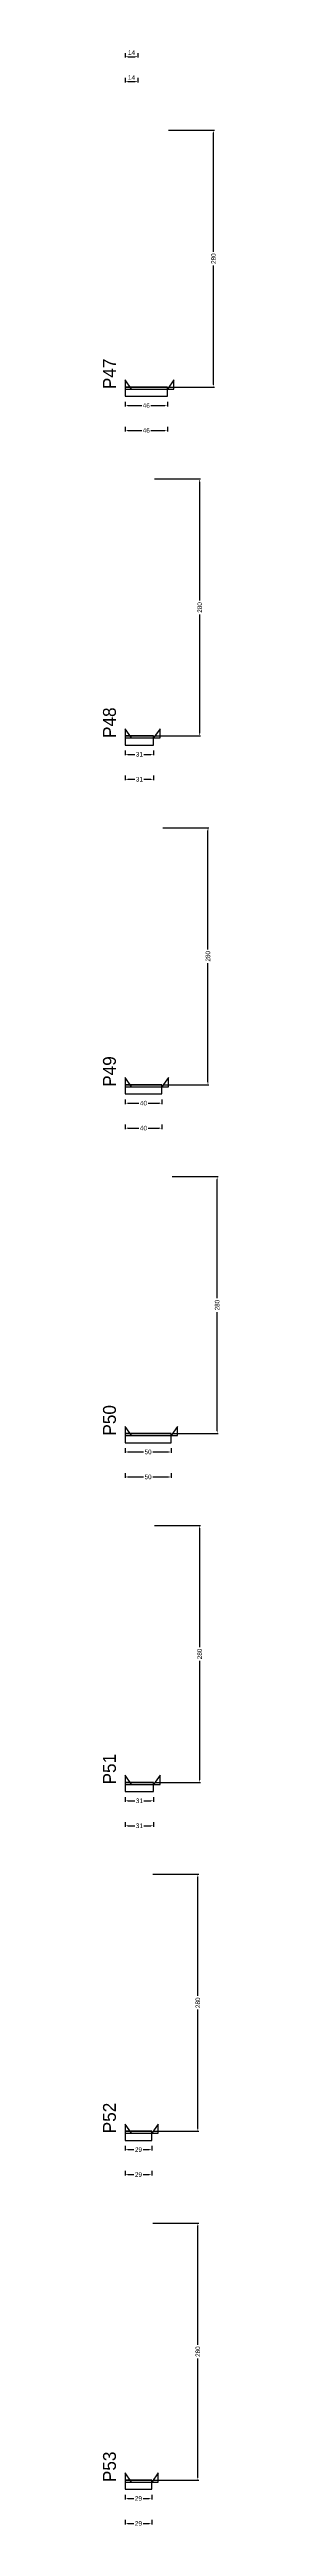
# Model space of a CAD drawing. Header units: centimetres. Extents: x -10500 to 4121, y -45226 to 295.
# Drawn here: x 3976 to 4103, y -5368 to -2670 of the extents above; entities that cross this region are included whole.
import ezdxf

# ---------------------------------------------------------------- set-up
doc = ezdxf.new("R2010")
doc.units = ezdxf.units.CM
for name, color, linetype in [('NOMENCLATURA', 7, 'Continuous'), ('SARR_2.2x10', 60, 'Continuous'), ('SARR_2.2x7', 40, 'Continuous')]:
    doc.layers.add(name, color=color, linetype=linetype)
doc.dimstyles.new('PAINEL-NOVA', dxfattribs={"dimtxt": 5, "dimasz": 3, "dimexe": 1, "dimexo": 1, "dimgap": 1, "dimtad": 1, "dimcen": 2.5, "dimazin": 3, "dimtfac": 1, "dimtmove": 0, "dimatfit": 3})

# ---------------------------------------------------------------- blocks, each defined once
blk = doc.blocks.new('_CLOSEDFILLED')
at = {"color": 0, "linetype": 'BYBLOCK'}
blk.add_solid([(-1, 0.16), (0, 0), (-1, -0.16)], dxfattribs=at)
blk = doc.blocks.new('*D203')
for p, q in [((4000, -2673.8), (4000, -2678.8)), ((4003, -2677.8), (4011, -2677.8)), ((4014, -2673.8), (4014, -2678.8))]:
    blk.add_line(p, q)
at = {"layer": 'Defpoints'}
for p in [(4000, -2672.8), (4000, -2677.8), (4014, -2672.8)]:
    blk.add_point(p, dxfattribs=at)
at = {"layer": 'SARR_2.2x10', "xscale": 3, "yscale": 3, "rotation": 180}
blk.add_blockref('_CLOSEDFILLED', (4000, -2677.8), dxfattribs=at)
at = {"layer": 'SARR_2.2x10', "xscale": 3, "yscale": 3}
blk.add_blockref('_CLOSEDFILLED', (4014, -2677.8), dxfattribs=at)
at = {"layer": 'SARR_2.2x10', "insert": (4007, -2673.3), "char_height": 5, "attachment_point": 5}
blk.add_mtext('14', dxfattribs=at)
blk = doc.blocks.new('*D208')
for p, q in [((4000, -2701), (4000, -2706)), ((4003, -2705), (4011, -2705)), ((4014, -2701), (4014, -2706))]:
    blk.add_line(p, q)
at = {"layer": 'Defpoints'}
for p in [(4000, -2700), (4000, -2705), (4014, -2700)]:
    blk.add_point(p, dxfattribs=at)
at = {"layer": 'SARR_2.2x10', "xscale": 3, "yscale": 3, "rotation": 180}
blk.add_blockref('_CLOSEDFILLED', (4000, -2705), dxfattribs=at)
at = {"layer": 'SARR_2.2x10', "xscale": 3, "yscale": 3}
blk.add_blockref('_CLOSEDFILLED', (4014, -2705), dxfattribs=at)
at = {"layer": 'SARR_2.2x10', "insert": (4007, -2700.5), "char_height": 5, "attachment_point": 5}
blk.add_mtext('14', dxfattribs=at)
blk = doc.blocks.new('*D229')
for p, q in [((4000, -3053.8), (4000, -3058.8)), ((4003, -3057.8), (4018, -3057.8)), ((4028, -3057.8), (4043, -3057.8)), ((4046, -3053.8), (4046, -3058.8))]:
    blk.add_line(p, q)
at = {"layer": 'Defpoints'}
for p in [(4000, -3052.8), (4000, -3057.8), (4046, -3052.8)]:
    blk.add_point(p, dxfattribs=at)
at = {"layer": 'SARR_2.2x10', "xscale": 3, "yscale": 3, "rotation": 180}
blk.add_blockref('_CLOSEDFILLED', (4000, -3057.8), dxfattribs=at)
at = {"layer": 'SARR_2.2x10', "xscale": 3, "yscale": 3}
blk.add_blockref('_CLOSEDFILLED', (4046, -3057.8), dxfattribs=at)
at = {"layer": 'SARR_2.2x10', "insert": (4023, -3057.8), "char_height": 5, "attachment_point": 5}
blk.add_mtext('46', dxfattribs=at)
blk = doc.blocks.new('*D230')
for p, q in [((4047, -2757.8), (4097, -2757.8)), ((4096, -2890.3), (4096, -2760.8)), ((4096, -3034.8), (4096, -2905.3)), ((4047, -3037.8), (4097, -3037.8))]:
    blk.add_line(p, q)
at = {"layer": 'Defpoints'}
for p in [(4046, -2757.8), (4046, -3037.8), (4096, -3037.8)]:
    blk.add_point(p, dxfattribs=at)
at = {"layer": 'SARR_2.2x10', "xscale": 3, "yscale": 3}
for p, rotation in [((4096, -2757.8), 90), ((4096, -3037.8), 270)]:
    blk.add_blockref('_CLOSEDFILLED', p, dxfattribs=dict(at, rotation=rotation))
at = {"layer": 'SARR_2.2x10', "insert": (4096, -2897.8), "char_height": 5, "attachment_point": 5, "rotation": 90}
blk.add_mtext('280', dxfattribs=at)
blk = doc.blocks.new('*D231')
for p, q in [((4047, -2757.8), (4097, -2757.8)), ((4096, -2890.3), (4096, -2760.8)), ((4096, -3034.8), (4096, -2905.3)), ((4047, -3037.8), (4097, -3037.8))]:
    blk.add_line(p, q)
at = {"layer": 'Defpoints'}
for p in [(4046, -2757.8), (4046, -3037.8), (4096, -3037.8)]:
    blk.add_point(p, dxfattribs=at)
at = {"layer": 'SARR_2.2x10', "xscale": 3, "yscale": 3}
for p, rotation in [((4096, -2757.8), 90), ((4096, -3037.8), 270)]:
    blk.add_blockref('_CLOSEDFILLED', p, dxfattribs=dict(at, rotation=rotation))
at = {"layer": 'SARR_2.2x10', "insert": (4096, -2897.8), "char_height": 5, "attachment_point": 5, "rotation": 90}
blk.add_mtext('280', dxfattribs=at)
blk = doc.blocks.new('*D232')
for p, q in [((4047, -2757.8), (4097, -2757.8)), ((4096, -2890.3), (4096, -2760.8)), ((4096, -3034.8), (4096, -2905.3)), ((4047, -3037.8), (4097, -3037.8))]:
    blk.add_line(p, q)
at = {"layer": 'Defpoints'}
for p in [(4046, -2757.8), (4046, -3037.8), (4096, -3037.8)]:
    blk.add_point(p, dxfattribs=at)
at = {"layer": 'SARR_2.2x10', "xscale": 3, "yscale": 3}
for p, rotation in [((4096, -2757.8), 90), ((4096, -3037.8), 270)]:
    blk.add_blockref('_CLOSEDFILLED', p, dxfattribs=dict(at, rotation=rotation))
at = {"layer": 'SARR_2.2x10', "insert": (4096, -2897.8), "char_height": 5, "attachment_point": 5, "rotation": 90}
blk.add_mtext('280', dxfattribs=at)
blk = doc.blocks.new('*D233')
for p, q in [((4047, -2757.8), (4097, -2757.8)), ((4096, -2890.3), (4096, -2760.8)), ((4096, -3034.8), (4096, -2905.3)), ((4047, -3037.8), (4097, -3037.8))]:
    blk.add_line(p, q)
at = {"layer": 'Defpoints'}
for p in [(4046, -2757.8), (4046, -3037.8), (4096, -3037.8)]:
    blk.add_point(p, dxfattribs=at)
at = {"layer": 'SARR_2.2x10', "xscale": 3, "yscale": 3}
for p, rotation in [((4096, -2757.8), 90), ((4096, -3037.8), 270)]:
    blk.add_blockref('_CLOSEDFILLED', p, dxfattribs=dict(at, rotation=rotation))
at = {"layer": 'SARR_2.2x10', "insert": (4096, -2897.8), "char_height": 5, "attachment_point": 5, "rotation": 90}
blk.add_mtext('280', dxfattribs=at)
blk = doc.blocks.new('*D234')
for p, q in [((4000, -3081), (4000, -3086)), ((4003, -3085), (4018, -3085)), ((4028, -3085), (4043, -3085)), ((4046, -3081), (4046, -3086))]:
    blk.add_line(p, q)
at = {"layer": 'Defpoints'}
for p in [(4000, -3080), (4000, -3085), (4046, -3080)]:
    blk.add_point(p, dxfattribs=at)
at = {"layer": 'SARR_2.2x10', "xscale": 3, "yscale": 3, "rotation": 180}
blk.add_blockref('_CLOSEDFILLED', (4000, -3085), dxfattribs=at)
at = {"layer": 'SARR_2.2x10', "xscale": 3, "yscale": 3}
blk.add_blockref('_CLOSEDFILLED', (4046, -3085), dxfattribs=at)
at = {"layer": 'SARR_2.2x10', "insert": (4023, -3085), "char_height": 5, "attachment_point": 5}
blk.add_mtext('46', dxfattribs=at)
blk = doc.blocks.new('GRA-E')
at = {"layer": 'SARR_2.2x7'}
blk.add_lwpolyline([(0, 0), (7, 0), (0, 10)], close=True, dxfattribs=at)
blk = doc.blocks.new('GRA-D')
at = {"layer": 'SARR_2.2x7'}
blk.add_lwpolyline([(0, 0), (7, 0), (7, 10)], close=True, dxfattribs=at)
blk = doc.blocks.new('*D255')
for p, q in [((4000, -3433.8), (4000, -3438.8)), ((4003, -3437.8), (4010.5, -3437.8)), ((4020.5, -3437.8), (4028, -3437.8)), ((4031, -3433.8), (4031, -3438.8))]:
    blk.add_line(p, q)
at = {"layer": 'Defpoints'}
for p in [(4000, -3432.8), (4000, -3437.8), (4031, -3432.8)]:
    blk.add_point(p, dxfattribs=at)
at = {"layer": 'SARR_2.2x10', "xscale": 3, "yscale": 3, "rotation": 180}
blk.add_blockref('_CLOSEDFILLED', (4000, -3437.8), dxfattribs=at)
at = {"layer": 'SARR_2.2x10', "xscale": 3, "yscale": 3}
blk.add_blockref('_CLOSEDFILLED', (4031, -3437.8), dxfattribs=at)
at = {"layer": 'SARR_2.2x10', "insert": (4015.5, -3437.8), "char_height": 5, "attachment_point": 5}
blk.add_mtext('31', dxfattribs=at)
blk = doc.blocks.new('*D256')
for p, q in [((4032, -3137.8), (4082, -3137.8)), ((4081, -3270.3), (4081, -3140.8)), ((4081, -3414.8), (4081, -3285.3)), ((4032, -3417.8), (4082, -3417.8))]:
    blk.add_line(p, q)
at = {"layer": 'Defpoints'}
for p in [(4031, -3137.8), (4031, -3417.8), (4081, -3417.8)]:
    blk.add_point(p, dxfattribs=at)
at = {"layer": 'SARR_2.2x10', "xscale": 3, "yscale": 3}
for p, rotation in [((4081, -3137.8), 90), ((4081, -3417.8), 270)]:
    blk.add_blockref('_CLOSEDFILLED', p, dxfattribs=dict(at, rotation=rotation))
at = {"layer": 'SARR_2.2x10', "insert": (4081, -3277.8), "char_height": 5, "attachment_point": 5, "rotation": 90}
blk.add_mtext('280', dxfattribs=at)
blk = doc.blocks.new('*D257')
for p, q in [((4032, -3137.8), (4082, -3137.8)), ((4081, -3270.3), (4081, -3140.8)), ((4081, -3414.8), (4081, -3285.3)), ((4032, -3417.8), (4082, -3417.8))]:
    blk.add_line(p, q)
at = {"layer": 'Defpoints'}
for p in [(4031, -3137.8), (4031, -3417.8), (4081, -3417.8)]:
    blk.add_point(p, dxfattribs=at)
at = {"layer": 'SARR_2.2x10', "xscale": 3, "yscale": 3}
for p, rotation in [((4081, -3137.8), 90), ((4081, -3417.8), 270)]:
    blk.add_blockref('_CLOSEDFILLED', p, dxfattribs=dict(at, rotation=rotation))
at = {"layer": 'SARR_2.2x10', "insert": (4081, -3277.8), "char_height": 5, "attachment_point": 5, "rotation": 90}
blk.add_mtext('280', dxfattribs=at)
blk = doc.blocks.new('*D258')
for p, q in [((4032, -3137.8), (4082, -3137.8)), ((4081, -3270.3), (4081, -3140.8)), ((4081, -3414.8), (4081, -3285.3)), ((4032, -3417.8), (4082, -3417.8))]:
    blk.add_line(p, q)
at = {"layer": 'Defpoints'}
for p in [(4031, -3137.8), (4031, -3417.8), (4081, -3417.8)]:
    blk.add_point(p, dxfattribs=at)
at = {"layer": 'SARR_2.2x10', "xscale": 3, "yscale": 3}
for p, rotation in [((4081, -3137.8), 90), ((4081, -3417.8), 270)]:
    blk.add_blockref('_CLOSEDFILLED', p, dxfattribs=dict(at, rotation=rotation))
at = {"layer": 'SARR_2.2x10', "insert": (4081, -3277.8), "char_height": 5, "attachment_point": 5, "rotation": 90}
blk.add_mtext('280', dxfattribs=at)
blk = doc.blocks.new('*D259')
for p, q in [((4032, -3137.8), (4082, -3137.8)), ((4081, -3270.3), (4081, -3140.8)), ((4081, -3414.8), (4081, -3285.3)), ((4032, -3417.8), (4082, -3417.8))]:
    blk.add_line(p, q)
at = {"layer": 'Defpoints'}
for p in [(4031, -3137.8), (4031, -3417.8), (4081, -3417.8)]:
    blk.add_point(p, dxfattribs=at)
at = {"layer": 'SARR_2.2x10', "xscale": 3, "yscale": 3}
for p, rotation in [((4081, -3137.8), 90), ((4081, -3417.8), 270)]:
    blk.add_blockref('_CLOSEDFILLED', p, dxfattribs=dict(at, rotation=rotation))
at = {"layer": 'SARR_2.2x10', "insert": (4081, -3277.8), "char_height": 5, "attachment_point": 5, "rotation": 90}
blk.add_mtext('280', dxfattribs=at)
blk = doc.blocks.new('*D260')
for p, q in [((4000, -3461), (4000, -3466)), ((4003, -3465), (4010.5, -3465)), ((4020.5, -3465), (4028, -3465)), ((4031, -3461), (4031, -3466))]:
    blk.add_line(p, q)
at = {"layer": 'Defpoints'}
for p in [(4000, -3460), (4000, -3465), (4031, -3460)]:
    blk.add_point(p, dxfattribs=at)
at = {"layer": 'SARR_2.2x10', "xscale": 3, "yscale": 3, "rotation": 180}
blk.add_blockref('_CLOSEDFILLED', (4000, -3465), dxfattribs=at)
at = {"layer": 'SARR_2.2x10', "xscale": 3, "yscale": 3}
blk.add_blockref('_CLOSEDFILLED', (4031, -3465), dxfattribs=at)
at = {"layer": 'SARR_2.2x10', "insert": (4015.5, -3465), "char_height": 5, "attachment_point": 5}
blk.add_mtext('31', dxfattribs=at)
blk = doc.blocks.new('*D281')
for p, q in [((4000, -3813.8), (4000, -3818.8)), ((4003, -3817.8), (4015, -3817.8)), ((4025, -3817.8), (4037, -3817.8)), ((4040, -3813.8), (4040, -3818.8))]:
    blk.add_line(p, q)
at = {"layer": 'Defpoints'}
for p in [(4000, -3812.8), (4000, -3817.8), (4040, -3812.8)]:
    blk.add_point(p, dxfattribs=at)
at = {"layer": 'SARR_2.2x10', "xscale": 3, "yscale": 3, "rotation": 180}
blk.add_blockref('_CLOSEDFILLED', (4000, -3817.8), dxfattribs=at)
at = {"layer": 'SARR_2.2x10', "xscale": 3, "yscale": 3}
blk.add_blockref('_CLOSEDFILLED', (4040, -3817.8), dxfattribs=at)
at = {"layer": 'SARR_2.2x10', "insert": (4020, -3817.8), "char_height": 5, "attachment_point": 5}
blk.add_mtext('40', dxfattribs=at)
blk = doc.blocks.new('*D282')
for p, q in [((4041, -3517.8), (4091, -3517.8)), ((4090, -3650.3), (4090, -3520.8)), ((4090, -3794.8), (4090, -3665.3)), ((4041, -3797.8), (4091, -3797.8))]:
    blk.add_line(p, q)
at = {"layer": 'Defpoints'}
for p in [(4040, -3517.8), (4040, -3797.8), (4090, -3797.8)]:
    blk.add_point(p, dxfattribs=at)
at = {"layer": 'SARR_2.2x10', "xscale": 3, "yscale": 3}
for p, rotation in [((4090, -3517.8), 90), ((4090, -3797.8), 270)]:
    blk.add_blockref('_CLOSEDFILLED', p, dxfattribs=dict(at, rotation=rotation))
at = {"layer": 'SARR_2.2x10', "insert": (4090, -3657.8), "char_height": 5, "attachment_point": 5, "rotation": 90}
blk.add_mtext('280', dxfattribs=at)
blk = doc.blocks.new('*D283')
for p, q in [((4041, -3517.8), (4091, -3517.8)), ((4090, -3650.3), (4090, -3520.8)), ((4090, -3794.8), (4090, -3665.3)), ((4041, -3797.8), (4091, -3797.8))]:
    blk.add_line(p, q)
at = {"layer": 'Defpoints'}
for p in [(4040, -3517.8), (4040, -3797.8), (4090, -3797.8)]:
    blk.add_point(p, dxfattribs=at)
at = {"layer": 'SARR_2.2x10', "xscale": 3, "yscale": 3}
for p, rotation in [((4090, -3517.8), 90), ((4090, -3797.8), 270)]:
    blk.add_blockref('_CLOSEDFILLED', p, dxfattribs=dict(at, rotation=rotation))
at = {"layer": 'SARR_2.2x10', "insert": (4090, -3657.8), "char_height": 5, "attachment_point": 5, "rotation": 90}
blk.add_mtext('280', dxfattribs=at)
blk = doc.blocks.new('*D284')
for p, q in [((4041, -3517.8), (4091, -3517.8)), ((4090, -3650.3), (4090, -3520.8)), ((4090, -3794.8), (4090, -3665.3)), ((4041, -3797.8), (4091, -3797.8))]:
    blk.add_line(p, q)
at = {"layer": 'Defpoints'}
for p in [(4040, -3517.8), (4040, -3797.8), (4090, -3797.8)]:
    blk.add_point(p, dxfattribs=at)
at = {"layer": 'SARR_2.2x10', "xscale": 3, "yscale": 3}
for p, rotation in [((4090, -3517.8), 90), ((4090, -3797.8), 270)]:
    blk.add_blockref('_CLOSEDFILLED', p, dxfattribs=dict(at, rotation=rotation))
at = {"layer": 'SARR_2.2x10', "insert": (4090, -3657.8), "char_height": 5, "attachment_point": 5, "rotation": 90}
blk.add_mtext('280', dxfattribs=at)
blk = doc.blocks.new('*D285')
for p, q in [((4041, -3517.8), (4091, -3517.8)), ((4090, -3650.3), (4090, -3520.8)), ((4090, -3794.8), (4090, -3665.3)), ((4041, -3797.8), (4091, -3797.8))]:
    blk.add_line(p, q)
at = {"layer": 'Defpoints'}
for p in [(4040, -3517.8), (4040, -3797.8), (4090, -3797.8)]:
    blk.add_point(p, dxfattribs=at)
at = {"layer": 'SARR_2.2x10', "xscale": 3, "yscale": 3}
for p, rotation in [((4090, -3517.8), 90), ((4090, -3797.8), 270)]:
    blk.add_blockref('_CLOSEDFILLED', p, dxfattribs=dict(at, rotation=rotation))
at = {"layer": 'SARR_2.2x10', "insert": (4090, -3657.8), "char_height": 5, "attachment_point": 5, "rotation": 90}
blk.add_mtext('280', dxfattribs=at)
blk = doc.blocks.new('*D286')
for p, q in [((4000, -3841), (4000, -3846)), ((4003, -3845), (4015, -3845)), ((4025, -3845), (4037, -3845)), ((4040, -3841), (4040, -3846))]:
    blk.add_line(p, q)
at = {"layer": 'Defpoints'}
for p in [(4000, -3840), (4000, -3845), (4040, -3840)]:
    blk.add_point(p, dxfattribs=at)
at = {"layer": 'SARR_2.2x10', "xscale": 3, "yscale": 3, "rotation": 180}
blk.add_blockref('_CLOSEDFILLED', (4000, -3845), dxfattribs=at)
at = {"layer": 'SARR_2.2x10', "xscale": 3, "yscale": 3}
blk.add_blockref('_CLOSEDFILLED', (4040, -3845), dxfattribs=at)
at = {"layer": 'SARR_2.2x10', "insert": (4020, -3845), "char_height": 5, "attachment_point": 5}
blk.add_mtext('40', dxfattribs=at)
blk = doc.blocks.new('*D307')
for p, q in [((4000, -4193.8), (4000, -4198.8)), ((4003, -4197.8), (4020, -4197.8)), ((4030, -4197.8), (4047, -4197.8)), ((4050, -4193.8), (4050, -4198.8))]:
    blk.add_line(p, q)
at = {"layer": 'Defpoints'}
for p in [(4000, -4192.8), (4000, -4197.8), (4050, -4192.8)]:
    blk.add_point(p, dxfattribs=at)
at = {"layer": 'SARR_2.2x10', "xscale": 3, "yscale": 3, "rotation": 180}
blk.add_blockref('_CLOSEDFILLED', (4000, -4197.8), dxfattribs=at)
at = {"layer": 'SARR_2.2x10', "xscale": 3, "yscale": 3}
blk.add_blockref('_CLOSEDFILLED', (4050, -4197.8), dxfattribs=at)
at = {"layer": 'SARR_2.2x10', "insert": (4025, -4197.8), "char_height": 5, "attachment_point": 5}
blk.add_mtext('50', dxfattribs=at)
blk = doc.blocks.new('*D308')
for p, q in [((4051, -3897.8), (4101, -3897.8)), ((4100, -4030.3), (4100, -3900.8)), ((4100, -4174.8), (4100, -4045.3)), ((4051, -4177.8), (4101, -4177.8))]:
    blk.add_line(p, q)
at = {"layer": 'Defpoints'}
for p in [(4050, -3897.8), (4050, -4177.8), (4100, -4177.8)]:
    blk.add_point(p, dxfattribs=at)
at = {"layer": 'SARR_2.2x10', "xscale": 3, "yscale": 3}
for p, rotation in [((4100, -3897.8), 90), ((4100, -4177.8), 270)]:
    blk.add_blockref('_CLOSEDFILLED', p, dxfattribs=dict(at, rotation=rotation))
at = {"layer": 'SARR_2.2x10', "insert": (4100, -4037.8), "char_height": 5, "attachment_point": 5, "rotation": 90}
blk.add_mtext('280', dxfattribs=at)
blk = doc.blocks.new('*D309')
for p, q in [((4051, -3897.8), (4101, -3897.8)), ((4100, -4030.3), (4100, -3900.8)), ((4100, -4174.8), (4100, -4045.3)), ((4051, -4177.8), (4101, -4177.8))]:
    blk.add_line(p, q)
at = {"layer": 'Defpoints'}
for p in [(4050, -3897.8), (4050, -4177.8), (4100, -4177.8)]:
    blk.add_point(p, dxfattribs=at)
at = {"layer": 'SARR_2.2x10', "xscale": 3, "yscale": 3}
for p, rotation in [((4100, -3897.8), 90), ((4100, -4177.8), 270)]:
    blk.add_blockref('_CLOSEDFILLED', p, dxfattribs=dict(at, rotation=rotation))
at = {"layer": 'SARR_2.2x10', "insert": (4100, -4037.8), "char_height": 5, "attachment_point": 5, "rotation": 90}
blk.add_mtext('280', dxfattribs=at)
blk = doc.blocks.new('*D310')
for p, q in [((4051, -3897.8), (4101, -3897.8)), ((4100, -4030.3), (4100, -3900.8)), ((4100, -4174.8), (4100, -4045.3)), ((4051, -4177.8), (4101, -4177.8))]:
    blk.add_line(p, q)
at = {"layer": 'Defpoints'}
for p in [(4050, -3897.8), (4050, -4177.8), (4100, -4177.8)]:
    blk.add_point(p, dxfattribs=at)
at = {"layer": 'SARR_2.2x10', "xscale": 3, "yscale": 3}
for p, rotation in [((4100, -3897.8), 90), ((4100, -4177.8), 270)]:
    blk.add_blockref('_CLOSEDFILLED', p, dxfattribs=dict(at, rotation=rotation))
at = {"layer": 'SARR_2.2x10', "insert": (4100, -4037.8), "char_height": 5, "attachment_point": 5, "rotation": 90}
blk.add_mtext('280', dxfattribs=at)
blk = doc.blocks.new('*D311')
for p, q in [((4051, -3897.8), (4101, -3897.8)), ((4100, -4030.3), (4100, -3900.8)), ((4100, -4174.8), (4100, -4045.3)), ((4051, -4177.8), (4101, -4177.8))]:
    blk.add_line(p, q)
at = {"layer": 'Defpoints'}
for p in [(4050, -3897.8), (4050, -4177.8), (4100, -4177.8)]:
    blk.add_point(p, dxfattribs=at)
at = {"layer": 'SARR_2.2x10', "xscale": 3, "yscale": 3}
for p, rotation in [((4100, -3897.8), 90), ((4100, -4177.8), 270)]:
    blk.add_blockref('_CLOSEDFILLED', p, dxfattribs=dict(at, rotation=rotation))
at = {"layer": 'SARR_2.2x10', "insert": (4100, -4037.8), "char_height": 5, "attachment_point": 5, "rotation": 90}
blk.add_mtext('280', dxfattribs=at)
blk = doc.blocks.new('*D312')
for p, q in [((4000, -4221), (4000, -4226)), ((4003, -4225), (4020, -4225)), ((4030, -4225), (4047, -4225)), ((4050, -4221), (4050, -4226))]:
    blk.add_line(p, q)
at = {"layer": 'Defpoints'}
for p in [(4000, -4220), (4000, -4225), (4050, -4220)]:
    blk.add_point(p, dxfattribs=at)
at = {"layer": 'SARR_2.2x10', "xscale": 3, "yscale": 3, "rotation": 180}
blk.add_blockref('_CLOSEDFILLED', (4000, -4225), dxfattribs=at)
at = {"layer": 'SARR_2.2x10', "xscale": 3, "yscale": 3}
blk.add_blockref('_CLOSEDFILLED', (4050, -4225), dxfattribs=at)
at = {"layer": 'SARR_2.2x10', "insert": (4025, -4225), "char_height": 5, "attachment_point": 5}
blk.add_mtext('50', dxfattribs=at)
blk = doc.blocks.new('*D333')
for p, q in [((4000, -4573.8), (4000, -4578.8)), ((4003, -4577.8), (4010.5, -4577.8)), ((4020.5, -4577.8), (4028, -4577.8)), ((4031, -4573.8), (4031, -4578.8))]:
    blk.add_line(p, q)
at = {"layer": 'Defpoints'}
for p in [(4000, -4572.8), (4000, -4577.8), (4031, -4572.8)]:
    blk.add_point(p, dxfattribs=at)
at = {"layer": 'SARR_2.2x10', "xscale": 3, "yscale": 3, "rotation": 180}
blk.add_blockref('_CLOSEDFILLED', (4000, -4577.8), dxfattribs=at)
at = {"layer": 'SARR_2.2x10', "xscale": 3, "yscale": 3}
blk.add_blockref('_CLOSEDFILLED', (4031, -4577.8), dxfattribs=at)
at = {"layer": 'SARR_2.2x10', "insert": (4015.5, -4577.8), "char_height": 5, "attachment_point": 5}
blk.add_mtext('31', dxfattribs=at)
blk = doc.blocks.new('*D334')
for p, q in [((4032, -4277.8), (4082, -4277.8)), ((4081, -4410.3), (4081, -4280.8)), ((4081, -4554.8), (4081, -4425.3)), ((4032, -4557.8), (4082, -4557.8))]:
    blk.add_line(p, q)
at = {"layer": 'Defpoints'}
for p in [(4031, -4277.8), (4031, -4557.8), (4081, -4557.8)]:
    blk.add_point(p, dxfattribs=at)
at = {"layer": 'SARR_2.2x10', "xscale": 3, "yscale": 3}
for p, rotation in [((4081, -4277.8), 90), ((4081, -4557.8), 270)]:
    blk.add_blockref('_CLOSEDFILLED', p, dxfattribs=dict(at, rotation=rotation))
at = {"layer": 'SARR_2.2x10', "insert": (4081, -4417.8), "char_height": 5, "attachment_point": 5, "rotation": 90}
blk.add_mtext('280', dxfattribs=at)
blk = doc.blocks.new('*D335')
for p, q in [((4032, -4277.8), (4082, -4277.8)), ((4081, -4410.3), (4081, -4280.8)), ((4081, -4554.8), (4081, -4425.3)), ((4032, -4557.8), (4082, -4557.8))]:
    blk.add_line(p, q)
at = {"layer": 'Defpoints'}
for p in [(4031, -4277.8), (4031, -4557.8), (4081, -4557.8)]:
    blk.add_point(p, dxfattribs=at)
at = {"layer": 'SARR_2.2x10', "xscale": 3, "yscale": 3}
for p, rotation in [((4081, -4277.8), 90), ((4081, -4557.8), 270)]:
    blk.add_blockref('_CLOSEDFILLED', p, dxfattribs=dict(at, rotation=rotation))
at = {"layer": 'SARR_2.2x10', "insert": (4081, -4417.8), "char_height": 5, "attachment_point": 5, "rotation": 90}
blk.add_mtext('280', dxfattribs=at)
blk = doc.blocks.new('*D336')
for p, q in [((4032, -4277.8), (4082, -4277.8)), ((4081, -4410.3), (4081, -4280.8)), ((4081, -4554.8), (4081, -4425.3)), ((4032, -4557.8), (4082, -4557.8))]:
    blk.add_line(p, q)
at = {"layer": 'Defpoints'}
for p in [(4031, -4277.8), (4031, -4557.8), (4081, -4557.8)]:
    blk.add_point(p, dxfattribs=at)
at = {"layer": 'SARR_2.2x10', "xscale": 3, "yscale": 3}
for p, rotation in [((4081, -4277.8), 90), ((4081, -4557.8), 270)]:
    blk.add_blockref('_CLOSEDFILLED', p, dxfattribs=dict(at, rotation=rotation))
at = {"layer": 'SARR_2.2x10', "insert": (4081, -4417.8), "char_height": 5, "attachment_point": 5, "rotation": 90}
blk.add_mtext('280', dxfattribs=at)
blk = doc.blocks.new('*D337')
for p, q in [((4032, -4277.8), (4082, -4277.8)), ((4081, -4410.3), (4081, -4280.8)), ((4081, -4554.8), (4081, -4425.3)), ((4032, -4557.8), (4082, -4557.8))]:
    blk.add_line(p, q)
at = {"layer": 'Defpoints'}
for p in [(4031, -4277.8), (4031, -4557.8), (4081, -4557.8)]:
    blk.add_point(p, dxfattribs=at)
at = {"layer": 'SARR_2.2x10', "xscale": 3, "yscale": 3}
for p, rotation in [((4081, -4277.8), 90), ((4081, -4557.8), 270)]:
    blk.add_blockref('_CLOSEDFILLED', p, dxfattribs=dict(at, rotation=rotation))
at = {"layer": 'SARR_2.2x10', "insert": (4081, -4417.8), "char_height": 5, "attachment_point": 5, "rotation": 90}
blk.add_mtext('280', dxfattribs=at)
blk = doc.blocks.new('*D338')
for p, q in [((4000, -4601), (4000, -4606)), ((4003, -4605), (4010.5, -4605)), ((4020.5, -4605), (4028, -4605)), ((4031, -4601), (4031, -4606))]:
    blk.add_line(p, q)
at = {"layer": 'Defpoints'}
for p in [(4000, -4600), (4000, -4605), (4031, -4600)]:
    blk.add_point(p, dxfattribs=at)
at = {"layer": 'SARR_2.2x10', "xscale": 3, "yscale": 3, "rotation": 180}
blk.add_blockref('_CLOSEDFILLED', (4000, -4605), dxfattribs=at)
at = {"layer": 'SARR_2.2x10', "xscale": 3, "yscale": 3}
blk.add_blockref('_CLOSEDFILLED', (4031, -4605), dxfattribs=at)
at = {"layer": 'SARR_2.2x10', "insert": (4015.5, -4605), "char_height": 5, "attachment_point": 5}
blk.add_mtext('31', dxfattribs=at)
blk = doc.blocks.new('*D359')
for p, q in [((4000, -4953.8), (4000, -4958.8)), ((4003, -4957.8), (4009.5, -4957.8)), ((4019.5, -4957.8), (4026, -4957.8)), ((4029, -4953.8), (4029, -4958.8))]:
    blk.add_line(p, q)
at = {"layer": 'Defpoints'}
for p in [(4000, -4952.8), (4000, -4957.8), (4029, -4952.8)]:
    blk.add_point(p, dxfattribs=at)
at = {"layer": 'SARR_2.2x10', "xscale": 3, "yscale": 3, "rotation": 180}
blk.add_blockref('_CLOSEDFILLED', (4000, -4957.8), dxfattribs=at)
at = {"layer": 'SARR_2.2x10', "xscale": 3, "yscale": 3}
blk.add_blockref('_CLOSEDFILLED', (4029, -4957.8), dxfattribs=at)
at = {"layer": 'SARR_2.2x10', "insert": (4014.5, -4957.8), "char_height": 5, "attachment_point": 5}
blk.add_mtext('29', dxfattribs=at)
blk = doc.blocks.new('*D360')
for p, q in [((4030, -4657.8), (4080, -4657.8)), ((4079, -4790.3), (4079, -4660.8)), ((4079, -4934.8), (4079, -4805.3)), ((4030, -4937.8), (4080, -4937.8))]:
    blk.add_line(p, q)
at = {"layer": 'Defpoints'}
for p in [(4029, -4657.8), (4029, -4937.8), (4079, -4937.8)]:
    blk.add_point(p, dxfattribs=at)
at = {"layer": 'SARR_2.2x10', "xscale": 3, "yscale": 3}
for p, rotation in [((4079, -4657.8), 90), ((4079, -4937.8), 270)]:
    blk.add_blockref('_CLOSEDFILLED', p, dxfattribs=dict(at, rotation=rotation))
at = {"layer": 'SARR_2.2x10', "insert": (4079, -4797.8), "char_height": 5, "attachment_point": 5, "rotation": 90}
blk.add_mtext('280', dxfattribs=at)
blk = doc.blocks.new('*D361')
for p, q in [((4030, -4657.8), (4080, -4657.8)), ((4079, -4790.3), (4079, -4660.8)), ((4079, -4934.8), (4079, -4805.3)), ((4030, -4937.8), (4080, -4937.8))]:
    blk.add_line(p, q)
at = {"layer": 'Defpoints'}
for p in [(4029, -4657.8), (4029, -4937.8), (4079, -4937.8)]:
    blk.add_point(p, dxfattribs=at)
at = {"layer": 'SARR_2.2x10', "xscale": 3, "yscale": 3}
for p, rotation in [((4079, -4657.8), 90), ((4079, -4937.8), 270)]:
    blk.add_blockref('_CLOSEDFILLED', p, dxfattribs=dict(at, rotation=rotation))
at = {"layer": 'SARR_2.2x10', "insert": (4079, -4797.8), "char_height": 5, "attachment_point": 5, "rotation": 90}
blk.add_mtext('280', dxfattribs=at)
blk = doc.blocks.new('*D362')
for p, q in [((4030, -4657.8), (4080, -4657.8)), ((4079, -4790.3), (4079, -4660.8)), ((4079, -4934.8), (4079, -4805.3)), ((4030, -4937.8), (4080, -4937.8))]:
    blk.add_line(p, q)
at = {"layer": 'Defpoints'}
for p in [(4029, -4657.8), (4029, -4937.8), (4079, -4937.8)]:
    blk.add_point(p, dxfattribs=at)
at = {"layer": 'SARR_2.2x10', "xscale": 3, "yscale": 3}
for p, rotation in [((4079, -4657.8), 90), ((4079, -4937.8), 270)]:
    blk.add_blockref('_CLOSEDFILLED', p, dxfattribs=dict(at, rotation=rotation))
at = {"layer": 'SARR_2.2x10', "insert": (4079, -4797.8), "char_height": 5, "attachment_point": 5, "rotation": 90}
blk.add_mtext('280', dxfattribs=at)
blk = doc.blocks.new('*D363')
for p, q in [((4030, -4657.8), (4080, -4657.8)), ((4079, -4790.3), (4079, -4660.8)), ((4079, -4934.8), (4079, -4805.3)), ((4030, -4937.8), (4080, -4937.8))]:
    blk.add_line(p, q)
at = {"layer": 'Defpoints'}
for p in [(4029, -4657.8), (4029, -4937.8), (4079, -4937.8)]:
    blk.add_point(p, dxfattribs=at)
at = {"layer": 'SARR_2.2x10', "xscale": 3, "yscale": 3}
for p, rotation in [((4079, -4657.8), 90), ((4079, -4937.8), 270)]:
    blk.add_blockref('_CLOSEDFILLED', p, dxfattribs=dict(at, rotation=rotation))
at = {"layer": 'SARR_2.2x10', "insert": (4079, -4797.8), "char_height": 5, "attachment_point": 5, "rotation": 90}
blk.add_mtext('280', dxfattribs=at)
blk = doc.blocks.new('*D364')
for p, q in [((4000, -4981), (4000, -4986)), ((4003, -4985), (4009.5, -4985)), ((4019.5, -4985), (4026, -4985)), ((4029, -4981), (4029, -4986))]:
    blk.add_line(p, q)
at = {"layer": 'Defpoints'}
for p in [(4000, -4980), (4000, -4985), (4029, -4980)]:
    blk.add_point(p, dxfattribs=at)
at = {"layer": 'SARR_2.2x10', "xscale": 3, "yscale": 3, "rotation": 180}
blk.add_blockref('_CLOSEDFILLED', (4000, -4985), dxfattribs=at)
at = {"layer": 'SARR_2.2x10', "xscale": 3, "yscale": 3}
blk.add_blockref('_CLOSEDFILLED', (4029, -4985), dxfattribs=at)
at = {"layer": 'SARR_2.2x10', "insert": (4014.5, -4985), "char_height": 5, "attachment_point": 5}
blk.add_mtext('29', dxfattribs=at)
blk = doc.blocks.new('*D385')
for p, q in [((4000, -5333.8), (4000, -5338.8)), ((4003, -5337.8), (4009.5, -5337.8)), ((4019.5, -5337.8), (4026, -5337.8)), ((4029, -5333.8), (4029, -5338.8))]:
    blk.add_line(p, q)
at = {"layer": 'Defpoints'}
for p in [(4000, -5332.8), (4000, -5337.8), (4029, -5332.8)]:
    blk.add_point(p, dxfattribs=at)
at = {"layer": 'SARR_2.2x10', "xscale": 3, "yscale": 3, "rotation": 180}
blk.add_blockref('_CLOSEDFILLED', (4000, -5337.8), dxfattribs=at)
at = {"layer": 'SARR_2.2x10', "xscale": 3, "yscale": 3}
blk.add_blockref('_CLOSEDFILLED', (4029, -5337.8), dxfattribs=at)
at = {"layer": 'SARR_2.2x10', "insert": (4014.5, -5337.8), "char_height": 5, "attachment_point": 5}
blk.add_mtext('29', dxfattribs=at)
blk = doc.blocks.new('*D386')
for p, q in [((4030, -5037.8), (4080, -5037.8)), ((4079, -5170.3), (4079, -5040.8)), ((4079, -5314.8), (4079, -5185.3)), ((4030, -5317.8), (4080, -5317.8))]:
    blk.add_line(p, q)
at = {"layer": 'Defpoints'}
for p in [(4029, -5037.8), (4029, -5317.8), (4079, -5317.8)]:
    blk.add_point(p, dxfattribs=at)
at = {"layer": 'SARR_2.2x10', "xscale": 3, "yscale": 3}
for p, rotation in [((4079, -5037.8), 90), ((4079, -5317.8), 270)]:
    blk.add_blockref('_CLOSEDFILLED', p, dxfattribs=dict(at, rotation=rotation))
at = {"layer": 'SARR_2.2x10', "insert": (4079, -5177.8), "char_height": 5, "attachment_point": 5, "rotation": 90}
blk.add_mtext('280', dxfattribs=at)
blk = doc.blocks.new('*D387')
for p, q in [((4030, -5037.8), (4080, -5037.8)), ((4079, -5170.3), (4079, -5040.8)), ((4079, -5314.8), (4079, -5185.3)), ((4030, -5317.8), (4080, -5317.8))]:
    blk.add_line(p, q)
at = {"layer": 'Defpoints'}
for p in [(4029, -5037.8), (4029, -5317.8), (4079, -5317.8)]:
    blk.add_point(p, dxfattribs=at)
at = {"layer": 'SARR_2.2x10', "xscale": 3, "yscale": 3}
for p, rotation in [((4079, -5037.8), 90), ((4079, -5317.8), 270)]:
    blk.add_blockref('_CLOSEDFILLED', p, dxfattribs=dict(at, rotation=rotation))
at = {"layer": 'SARR_2.2x10', "insert": (4079, -5177.8), "char_height": 5, "attachment_point": 5, "rotation": 90}
blk.add_mtext('280', dxfattribs=at)
blk = doc.blocks.new('*D388')
for p, q in [((4030, -5037.8), (4080, -5037.8)), ((4079, -5170.3), (4079, -5040.8)), ((4079, -5314.8), (4079, -5185.3)), ((4030, -5317.8), (4080, -5317.8))]:
    blk.add_line(p, q)
at = {"layer": 'Defpoints'}
for p in [(4029, -5037.8), (4029, -5317.8), (4079, -5317.8)]:
    blk.add_point(p, dxfattribs=at)
at = {"layer": 'SARR_2.2x10', "xscale": 3, "yscale": 3}
for p, rotation in [((4079, -5037.8), 90), ((4079, -5317.8), 270)]:
    blk.add_blockref('_CLOSEDFILLED', p, dxfattribs=dict(at, rotation=rotation))
at = {"layer": 'SARR_2.2x10', "insert": (4079, -5177.8), "char_height": 5, "attachment_point": 5, "rotation": 90}
blk.add_mtext('280', dxfattribs=at)
blk = doc.blocks.new('*D389')
for p, q in [((4030, -5037.8), (4080, -5037.8)), ((4079, -5170.3), (4079, -5040.8)), ((4079, -5314.8), (4079, -5185.3)), ((4030, -5317.8), (4080, -5317.8))]:
    blk.add_line(p, q)
at = {"layer": 'Defpoints'}
for p in [(4029, -5037.8), (4029, -5317.8), (4079, -5317.8)]:
    blk.add_point(p, dxfattribs=at)
at = {"layer": 'SARR_2.2x10', "xscale": 3, "yscale": 3}
for p, rotation in [((4079, -5037.8), 90), ((4079, -5317.8), 270)]:
    blk.add_blockref('_CLOSEDFILLED', p, dxfattribs=dict(at, rotation=rotation))
at = {"layer": 'SARR_2.2x10', "insert": (4079, -5177.8), "char_height": 5, "attachment_point": 5, "rotation": 90}
blk.add_mtext('280', dxfattribs=at)
blk = doc.blocks.new('*D390')
for p, q in [((4000, -5361), (4000, -5366)), ((4003, -5365), (4009.5, -5365)), ((4019.5, -5365), (4026, -5365)), ((4029, -5361), (4029, -5366))]:
    blk.add_line(p, q)
at = {"layer": 'Defpoints'}
for p in [(4000, -5360), (4000, -5365), (4029, -5360)]:
    blk.add_point(p, dxfattribs=at)
at = {"layer": 'SARR_2.2x10', "xscale": 3, "yscale": 3, "rotation": 180}
blk.add_blockref('_CLOSEDFILLED', (4000, -5365), dxfattribs=at)
at = {"layer": 'SARR_2.2x10', "xscale": 3, "yscale": 3}
blk.add_blockref('_CLOSEDFILLED', (4029, -5365), dxfattribs=at)
at = {"layer": 'SARR_2.2x10', "insert": (4014.5, -5365), "char_height": 5, "attachment_point": 5}
blk.add_mtext('29', dxfattribs=at)

msp = doc.modelspace()

# ---------------------------------------------------------------- linework, layer by layer
at = {"layer": 'SARR_2.2x10'}
for p, q in [((4046, -3037.8), (4000, -3037.8)), ((4000, -3037.8), (4000, -3047.8)), ((4000, -3047.8), (4046, -3047.8)), ((4046, -3047.8), (4046, -3037.8)), ((4031, -3417.8), (4000, -3417.8)), ((4000, -3417.8), (4000, -3427.8)), ((4031, -3427.8), (4031, -3417.8)), ((4000, -3427.8), (4031, -3427.8)), ((4040, -3797.8), (4000, -3797.8)), ((4000, -3797.8), (4000, -3807.8)), ((4040, -3807.8), (4040, -3797.8)), ((4000, -3807.8), (4040, -3807.8)), ((4050, -4177.8), (4000, -4177.8)), ((4000, -4177.8), (4000, -4187.8)), ((4050, -4187.8), (4050, -4177.8)), ((4000, -4187.8), (4050, -4187.8)), ((4031, -4557.8), (4000, -4557.8)), ((4000, -4557.8), (4000, -4567.8)), ((4031, -4567.8), (4031, -4557.8)), ((4000, -4567.8), (4031, -4567.8)), ((4029, -4937.8), (4000, -4937.8)), ((4000, -4937.8), (4000, -4947.8)), ((4029, -4947.8), (4029, -4937.8)), ((4000, -4947.8), (4029, -4947.8)), ((4029, -5317.8), (4000, -5317.8)), ((4000, -5317.8), (4000, -5327.8)), ((4000, -5327.8), (4029, -5327.8)), ((4029, -5327.8), (4029, -5317.8))]:
    msp.add_line(p, q, dxfattribs=at)
at = {"layer": 'SARR_2.2x7'}
for p, q in [((4046, -3037.8), (4000, -3037.8)), ((4000, -3037.8), (4000, -3040)), ((4000, -3037.8), (4007, -3037.8)), ((4000, -3037.8), (4007, -3037.8)), ((4000, -3037.8), (4007, -3037.8)), ((4000, -3037.8), (4007, -3037.8)), ((4000, -3040), (4046, -3040)), ((4007, -3037.8), (4046, -3037.8)), ((4007, -3037.8), (4046, -3037.8)), ((4007, -3037.8), (4046, -3037.8)), ((4007, -3037.8), (4046, -3037.8)), ((4046, -3040), (4046, -3037.8)), ((4031, -3417.8), (4000, -3417.8)), ((4000, -3417.8), (4000, -3420)), ((4000, -3417.8), (4007, -3417.8)), ((4000, -3417.8), (4007, -3417.8)), ((4000, -3417.8), (4007, -3417.8)), ((4000, -3417.8), (4007, -3417.8)), ((4000, -3420), (4031, -3420)), ((4007, -3417.8), (4031, -3417.8)), ((4007, -3417.8), (4031, -3417.8)), ((4007, -3417.8), (4031, -3417.8)), ((4007, -3417.8), (4031, -3417.8)), ((4031, -3420), (4031, -3417.8)), ((4040, -3797.8), (4000, -3797.8)), ((4000, -3797.8), (4000, -3800)), ((4000, -3797.8), (4007, -3797.8)), ((4000, -3797.8), (4007, -3797.8)), ((4000, -3797.8), (4007, -3797.8)), ((4000, -3797.8), (4007, -3797.8)), ((4000, -3800), (4040, -3800)), ((4007, -3797.8), (4040, -3797.8)), ((4007, -3797.8), (4040, -3797.8)), ((4007, -3797.8), (4040, -3797.8)), ((4007, -3797.8), (4040, -3797.8)), ((4040, -3800), (4040, -3797.8)), ((4050, -4177.8), (4000, -4177.8)), ((4000, -4177.8), (4000, -4180)), ((4000, -4177.8), (4007, -4177.8)), ((4000, -4177.8), (4007, -4177.8)), ((4000, -4177.8), (4007, -4177.8)), ((4000, -4177.8), (4007, -4177.8)), ((4000, -4180), (4050, -4180)), ((4007, -4177.8), (4050, -4177.8)), ((4007, -4177.8), (4050, -4177.8)), ((4007, -4177.8), (4050, -4177.8)), ((4007, -4177.8), (4050, -4177.8)), ((4050, -4180), (4050, -4177.8)), ((4031, -4557.8), (4000, -4557.8)), ((4000, -4557.8), (4000, -4560)), ((4000, -4557.8), (4007, -4557.8)), ((4000, -4557.8), (4007, -4557.8)), ((4000, -4557.8), (4007, -4557.8)), ((4000, -4557.8), (4007, -4557.8)), ((4000, -4560), (4031, -4560)), ((4007, -4557.8), (4031, -4557.8)), ((4007, -4557.8), (4031, -4557.8)), ((4007, -4557.8), (4031, -4557.8)), ((4007, -4557.8), (4031, -4557.8)), ((4031, -4560), (4031, -4557.8)), ((4029, -4937.8), (4000, -4937.8)), ((4000, -4937.8), (4000, -4940)), ((4000, -4937.8), (4007, -4937.8)), ((4000, -4937.8), (4007, -4937.8)), ((4000, -4937.8), (4007, -4937.8)), ((4000, -4937.8), (4007, -4937.8)), ((4007, -4937.8), (4029, -4937.8)), ((4007, -4937.8), (4029, -4937.8)), ((4007, -4937.8), (4029, -4937.8)), ((4007, -4937.8), (4029, -4937.8)), ((4029, -4940), (4029, -4937.8)), ((4000, -4940), (4029, -4940)), ((4029, -5317.8), (4000, -5317.8)), ((4000, -5317.8), (4000, -5320)), ((4000, -5317.8), (4007, -5317.8)), ((4000, -5317.8), (4007, -5317.8)), ((4000, -5317.8), (4007, -5317.8)), ((4000, -5317.8), (4007, -5317.8)), ((4000, -5320), (4029, -5320)), ((4007, -5317.8), (4029, -5317.8)), ((4007, -5317.8), (4029, -5317.8)), ((4007, -5317.8), (4029, -5317.8)), ((4007, -5317.8), (4029, -5317.8)), ((4029, -5320), (4029, -5317.8))]:
    msp.add_line(p, q, dxfattribs=at)

# ---------------------------------------------------------------- block references
for name, p in [('GRA-E', (4000, -3040)), ('GRA-D', (4046, -3040)), ('GRA-E', (4000, -3420)), ('GRA-D', (4031, -3420)), ('GRA-E', (4000, -3800)), ('GRA-D', (4040, -3800)), ('GRA-E', (4000, -4180)), ('GRA-D', (4050, -4180)), ('GRA-E', (4000, -4560)), ('GRA-D', (4031, -4560)), ('GRA-E', (4000, -4940)), ('GRA-D', (4029, -4940)), ('GRA-E', (4000, -5320)), ('GRA-D', (4029, -5320))]:
    msp.add_blockref(name, p, dxfattribs=at)

# ---------------------------------------------------------------- texts
at = {"layer": 'NOMENCLATURA'}
for s, p in [('P47', (3990, -3040)), ('P48', (3990, -3420)), ('P49', (3990, -3800)), ('P50', (3990, -4180)), ('P51', (3990, -4560)), ('P52', (3990, -4940)), ('P53', (3990, -5320))]:
    msp.add_text(s, height=14, rotation=90, dxfattribs=at).set_placement(p)

# ---------------------------------------------------------------- dimensions: what is measured, and where the dimension line sits
at = {"layer": 'SARR_2.2x10'}
for base, p1, p2, picture, middle in [((4000, -2677.8), (4000, -2672.8), (4014, -2672.8), '*D203', (4007, -2673.3)), ((4000, -2705), (4000, -2700), (4014, -2700), '*D208', (4007, -2700.5)), ((4000, -3057.8), (4000, -3052.8), (4046, -3052.8), '*D229', (4023, -3057.8)), ((4000, -3085), (4000, -3080), (4046, -3080), '*D234', (4023, -3085)), ((4000, -3437.8), (4000, -3432.8), (4031, -3432.8), '*D255', (4015.5, -3437.8)), ((4000, -3465), (4000, -3460), (4031, -3460), '*D260', (4015.5, -3465)), ((4000, -3817.8), (4000, -3812.8), (4040, -3812.8), '*D281', (4020, -3817.8)), ((4000, -3845), (4000, -3840), (4040, -3840), '*D286', (4020, -3845)), ((4000, -4197.8), (4000, -4192.8), (4050, -4192.8), '*D307', (4025, -4197.8)), ((4000, -4225), (4000, -4220), (4050, -4220), '*D312', (4025, -4225)), ((4000, -4577.8), (4000, -4572.8), (4031, -4572.8), '*D333', (4015.5, -4577.8)), ((4000, -4605), (4000, -4600), (4031, -4600), '*D338', (4015.5, -4605)), ((4000, -4957.8), (4000, -4952.8), (4029, -4952.8), '*D359', (4014.5, -4957.8)), ((4000, -4985), (4000, -4980), (4029, -4980), '*D364', (4014.5, -4985)), ((4000, -5337.8), (4000, -5332.8), (4029, -5332.8), '*D385', (4014.5, -5337.8)), ((4000, -5365), (4000, -5360), (4029, -5360), '*D390', (4014.5, -5365))]:
    dim = msp.add_linear_dim(base=base, p1=p1, p2=p2, dimstyle='PAINEL-NOVA', dxfattribs=at)
    dim.commit()
    dim.dimension.update_dxf_attribs({"geometry": picture, "text_midpoint": middle})
for base, p1, p2, picture, middle in [((4096, -3037.8), (4046, -3037.8), (4046, -2757.8), '*D230', (4096, -2897.8)), ((4096, -3037.8), (4046, -3037.8), (4046, -2757.8), '*D231', (4096, -2897.8)), ((4096, -3037.8), (4046, -3037.8), (4046, -2757.8), '*D232', (4096, -2897.8)), ((4096, -3037.8), (4046, -3037.8), (4046, -2757.8), '*D233', (4096, -2897.8)), ((4081, -3417.8), (4031, -3417.8), (4031, -3137.8), '*D256', (4081, -3277.8)), ((4081, -3417.8), (4031, -3417.8), (4031, -3137.8), '*D257', (4081, -3277.8)), ((4081, -3417.8), (4031, -3417.8), (4031, -3137.8), '*D258', (4081, -3277.8)), ((4081, -3417.8), (4031, -3417.8), (4031, -3137.8), '*D259', (4081, -3277.8)), ((4090, -3797.8), (4040, -3797.8), (4040, -3517.8), '*D282', (4090, -3657.8)), ((4090, -3797.8), (4040, -3797.8), (4040, -3517.8), '*D283', (4090, -3657.8)), ((4090, -3797.8), (4040, -3797.8), (4040, -3517.8), '*D284', (4090, -3657.8)), ((4090, -3797.8), (4040, -3797.8), (4040, -3517.8), '*D285', (4090, -3657.8)), ((4100, -4177.8), (4050, -4177.8), (4050, -3897.8), '*D308', (4100, -4037.8)), ((4100, -4177.8), (4050, -4177.8), (4050, -3897.8), '*D309', (4100, -4037.8)), ((4100, -4177.8), (4050, -4177.8), (4050, -3897.8), '*D310', (4100, -4037.8)), ((4100, -4177.8), (4050, -4177.8), (4050, -3897.8), '*D311', (4100, -4037.8)), ((4081, -4557.8), (4031, -4557.8), (4031, -4277.8), '*D334', (4081, -4417.8)), ((4081, -4557.8), (4031, -4557.8), (4031, -4277.8), '*D335', (4081, -4417.8)), ((4081, -4557.8), (4031, -4557.8), (4031, -4277.8), '*D336', (4081, -4417.8)), ((4081, -4557.8), (4031, -4557.8), (4031, -4277.8), '*D337', (4081, -4417.8)), ((4079, -4937.8), (4029, -4937.8), (4029, -4657.8), '*D360', (4079, -4797.8)), ((4079, -4937.8), (4029, -4937.8), (4029, -4657.8), '*D361', (4079, -4797.8)), ((4079, -4937.8), (4029, -4937.8), (4029, -4657.8), '*D362', (4079, -4797.8)), ((4079, -4937.8), (4029, -4937.8), (4029, -4657.8), '*D363', (4079, -4797.8)), ((4079, -5317.8), (4029, -5317.8), (4029, -5037.8), '*D386', (4079, -5177.8)), ((4079, -5317.8), (4029, -5317.8), (4029, -5037.8), '*D387', (4079, -5177.8)), ((4079, -5317.8), (4029, -5317.8), (4029, -5037.8), '*D388', (4079, -5177.8)), ((4079, -5317.8), (4029, -5317.8), (4029, -5037.8), '*D389', (4079, -5177.8))]:
    dim = msp.add_linear_dim(base=base, p1=p1, p2=p2, angle=90, dimstyle='PAINEL-NOVA', dxfattribs=at)
    dim.commit()
    dim.dimension.update_dxf_attribs({"geometry": picture, "text_midpoint": middle})

doc.saveas('drawing.dxf')
